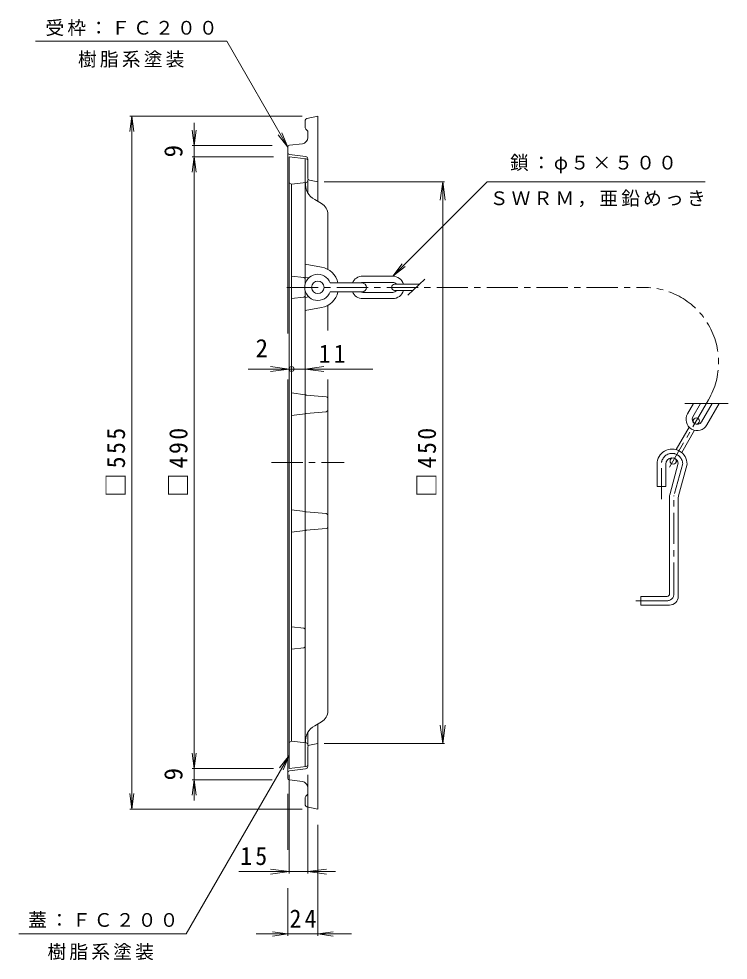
# Model space of a CAD drawing. Units: millimetres, scale not verified. Extents: x -759 to 688, y -674 to 531.
# Drawn here: x 120 to 688, y -223 to 531 of the extents above; entities that cross this region are included whole.
import ezdxf
from ezdxf.enums import TextEntityAlignment as Align

# ---------------------------------------------------------------- set-up
doc = ezdxf.new("R2010")
doc.units = ezdxf.units.MM
doc.header["$LTSCALE"] = 5
doc.header["$PDMODE"] = 32
doc.header["$PDSIZE"] = 4
doc.linetypes.add('CHAIN1', pattern=[8, 5, -1, 1, -1])
for name, color, linetype, lineweight in [('0-0', 3, 'Continuous', 18), ('0-1', 2, 'Continuous', 18), ('0-2', 6, 'Continuous', 9), ('0-4', 7, 'Continuous', 18), ('0-E', 7, 'Continuous', 18)]:
    doc.layers.add(name, color=color, linetype=linetype, lineweight=lineweight)
doc.styles.add('ＭＳ ゴシック', font='')
doc.styles.get('ＭＳ ゴシック').set_extended_font_data('MS Gothic')

msp = doc.modelspace()

# ---------------------------------------------------------------- linework, layer by layer
at = {"layer": '0-0'}
for p, q in [((336.04, 420.203), (349.723, 418.523)), ((336.04, 420.203), (336.04, -69.797)), ((349.04, 418.606), (349.04, 318.804)), ((338.04, 398.253), (349.723, 399.687)), ((351.041, 401.703), (351.041, 391.38)), ((336.04, 399.253), (338.04, 398.253)), ((338.04, 398.253), (338.04, -47.847)), ((362.04, 382.697), (356.54, 385.872)), ((367.04, 374.037), (367.04, 330.034)), ((349.04, 334.103), (361.884, 331.856)), ((338.04, 324.603), (347.723, 323.414)), ((349.04, 323.603), (351.744, 323.154)), ((349.04, 312.401), (349.04, -68.201)), ((338.04, 306.603), (347.723, 307.792)), ((349.04, 307.603), (351.744, 308.052)), ((349.04, 297.103), (361.884, 299.35)), ((367.04, 301.172), (367.04, 281.18)), ((367.04, 241.909), (367.04, -23.631)), ((338.04, 231.003), (349.04, 229.652)), ((349.844, 229.336), (365.665, 228.017)), ((338.04, 213.003), (349.04, 214.353)), ((349.844, 214.67), (365.665, 215.988)), ((338.04, 137.403), (349.04, 136.052)), ((349.844, 135.736), (365.665, 134.417)), ((338.04, 119.403), (349.04, 120.753)), ((349.844, 121.07), (365.665, 122.388)), ((338.04, 43.803), (347.723, 42.614)), ((338.04, 25.803), (347.723, 26.992)), ((362.04, -32.292), (356.54, -35.467)), ((351.041, -51.297), (351.041, -40.974)), ((336.04, -48.847), (338.04, -47.847)), ((338.04, -47.847), (349.723, -49.282)), ((336.04, -69.797), (349.723, -68.117))]:
    msp.add_line(p, q, dxfattribs=at)
at = {"layer": '0-0', "linetype": 'CHAIN1'}
msp.add_line((321.956, 175.203), (380.123, 175.203), dxfattribs=at)
at = {"layer": '0-0'}
for centre, radius, start, end in [((349.54, 417.034), 1.5, 0, 82.99966), ((364.04, 398.863), 15, 177.17435, 240.00012), ((349.54, 401.176), 1.5, 277.00034, 0), ((357.04, 374.037), 10, 0, 60.00035), ((359.04, 315.603), 16.5, 12.24637, 80.07664), ((347.54, 321.925), 1.5, 0, 82.99966), ((347.54, 309.28), 1.5, 277.00017, 0), ((359.04, 315.603), 16.5, 279.92336, 347.75363), ((349.968, 230.831), 1.5, 231.78151, 265.23581), ((365.54, 226.523), 1.5, 0, 85.23581), ((349.968, 213.175), 1.5, 94.76419, 128.21849), ((365.54, 217.483), 1.5, 274.76419, 0), ((349.968, 137.231), 1.5, 231.78151, 265.23581), ((365.54, 132.923), 1.5, 0, 85.23581), ((349.968, 119.575), 1.5, 94.76419, 128.21849), ((365.54, 123.883), 1.5, 274.76419, 0), ((347.54, 41.125), 1.5, 0, 82.99983), ((347.54, 28.481), 1.5, 277.00034, 0), ((357.04, -23.631), 10, 299.99965, 0), ((364.04, -48.458), 15, 119.99988, 182.82565), ((349.54, -50.771), 1.5, 0, 82.99966), ((349.54, -66.628), 1.5, 277.00034, 0)]:
    msp.add_arc(centre, radius, start, end, dxfattribs=at)
at = {"layer": '0-1'}
for p, q in [((350.246, 450.944), (359.04, 452.703)), ((359.04, 452.703), (359.04, 384.429)), ((349.04, 443.324), (349.04, 449.473)), ((350.601, 441.142), (349.48, 442.263)), ((351.041, 435.617), (351.041, 440.081)), ((346.661, 430.655), (336.354, 429.367)), ((335.04, 278.565), (335.04, 427.879)), ((349.289, 420.422), (336.354, 422.039)), ((351.041, 418.437), (351.041, 402.948)), ((352.264, 401.473), (359.04, 400.203)), ((335.04, 241.909), (335.04, -77.473)), ((359.04, -102.297), (359.04, -34.024)), ((351.041, -68.032), (351.041, -52.542)), ((352.264, -51.068), (359.04, -49.797)), ((349.289, -70.016), (336.354, -71.633)), ((346.661, -80.25), (336.354, -78.962)), ((351.041, -85.211), (351.041, -89.676)), ((349.04, -92.919), (349.04, -99.068)), ((350.601, -90.737), (349.48, -91.858)), ((350.246, -100.539), (359.04, -102.297))]:
    msp.add_line(p, q, dxfattribs=at)
at = {"layer": '0-1', "linetype": 'CHAIN1'}
msp.add_line((329.704, 175.203), (335.04, 175.203), dxfattribs=at)
at = {"layer": '0-1'}
for centre, radius, start, end in [((350.54, 449.473), 1.5, 101.30968, 180), ((350.54, 443.324), 1.5, 180, 225.00023), ((349.54, 440.081), 1.5, 0, 45.00023), ((346.04, 435.617), 5, 277.12512, 0), ((336.54, 427.879), 1.5, 97.12497, 180), ((336.54, 423.527), 1.5, 180.00067, 262.87503), ((349.04, 418.437), 2, 0, 82.87468), ((352.54, 402.948), 1.5, 180, 259.38058), ((352.54, -52.542), 1.5, 100.61942, 180), ((336.54, -73.122), 1.5, 97.12497, 179.99933), ((349.04, -68.032), 2, 277.12532, 0), ((336.54, -77.473), 1.5, 180, 262.87503), ((346.04, -85.211), 5, 0, 82.87488), ((349.54, -89.676), 1.5, 314.99977, 0), ((350.54, -92.919), 1.5, 134.99977, 180), ((350.54, -99.068), 1.5, 180, 258.69032)]:
    msp.add_arc(centre, radius, start, end, dxfattribs=at)
at = {"layer": '0-2'}
for p, q in [((395.041, 324.603), (419.04, 324.603)), ((395.041, 319.603), (419.04, 319.603)), ((420.541, 318.103), (440.54, 318.103)), ((395.041, 311.602), (419.04, 311.602)), ((420.541, 313.103), (435.184, 313.103)), ((395.041, 306.603), (419.04, 306.603)), ((687.683, 222.516), (652.96, 222.516)), ((659.799, 222.516), (655.103, 214.383)), ((665.572, 222.516), (659.433, 211.883)), ((674.81, 222.516), (666.361, 207.883)), ((680.583, 222.516), (670.691, 205.383)), ((646.028, 185.666), (656.409, 203.645)), ((659.171, 208.429), (659.982, 209.834)), ((663.501, 205.929), (664.312, 207.334)), ((650.451, 183.326), (660.739, 201.145)), ((630.752, 156.122), (630.752, 174.121)), ((637.752, 156.122), (637.752, 174.121)), ((647.699, 174.846), (640.922, 149.555)), ((641.482, 177.791), (642.234, 179.095)), ((645.812, 175.291), (646.817, 177.032)), ((654.752, 174.121), (647.923, 148.633)), ((637.752, 156.122), (630.752, 156.122)), ((640.752, 70.121), (640.752, 148.26)), ((647.752, 68.121), (647.752, 147.339)), ((617.752, 61.122), (617.752, 68.121)), ((638.752, 68.121), (617.752, 68.121)), ((640.752, 61.122), (617.752, 61.122))]:
    msp.add_line(p, q, dxfattribs=at)
at = {"layer": '0-2', "color": 4, "lineweight": 18}
for p, q in [((368.94, 319.103), (394.541, 319.103)), ((368.94, 312.103), (394.541, 312.103))]:
    msp.add_line(p, q, dxfattribs=at)
at = {"layer": '0-2', "linetype": 'CHAIN1'}
for p, q in [((444.846, 322.122), (431.123, 309.312)), ((334.292, 315.603), (620.011, 315.603)), ((671.973, 225.603), (640.765, 171.55)), ((634.252, 145.891), (634.252, 174.121)), ((651.242, 174.543), (644.303, 148.649)), ((644.252, 70.121), (644.252, 148.26)), ((638.752, 64.621), (609.78, 64.621))]:
    msp.add_line(p, q, dxfattribs=at)
at = {"layer": '0-2', "color": 4, "lineweight": 18}
msp.add_circle((359.04, 315.603), 5, dxfattribs=at)
at = {"layer": '0-2'}
for centre in [(662.147, 208.584), (643.647, 176.541)]:
    msp.add_circle(centre, 2.5, dxfattribs=at)
at = {"layer": '0-2', "color": 4, "lineweight": 18}
for centre, radius, start, end in [((359.04, 315.603), 10.5, 19.47118, 340.52882), ((394.541, 315.603), 3.5, 270, 90)]:
    msp.add_arc(centre, radius, start, end, dxfattribs=at)
at = {"layer": '0-2'}
for centre, radius, start, end in [((395.041, 315.603), 9, 90, 157.1138), ((419.04, 315.603), 9, 16.12759, 90), ((395.041, 315.603), 4, 89.99962, 118.95245), ((420.541, 315.603), 2.5, 90, 270), ((419.04, 315.603), 4, 38.68221, 90), ((395.041, 315.603), 9, 202.88445, 270), ((395.041, 315.603), 4, 241.04118, 270.00038), ((419.04, 315.603), 9, 269.99983, 343.87241), ((419.04, 315.603), 4, 270, 321.31779), ((662.897, 209.883), 9, 150, 330), ((662.897, 209.883), 4, 150, 330), ((642.752, 174.121), 12, 359.99998, 180), ((642.752, 174.121), 5, 8.33247, 180), ((645.752, 148.26), 5, 165, 180), ((652.752, 147.339), 5, 165, 180), ((638.752, 70.121), 2, 270, 0), ((640.752, 68.121), 7, 270, 0)]:
    msp.add_arc(centre, radius, start, end, dxfattribs=at)
at = {"layer": '0-2', "linetype": 'CHAIN1'}
for centre, radius, start, end in [((620.011, 255.603), 60, 329.99995, 90), ((642.752, 174.121), 8.5, 2.84383, 180), ((645.752, 148.26), 1.5, 165, 180), ((638.752, 70.121), 5.5, 270, 0)]:
    msp.add_arc(centre, radius, start, end, dxfattribs=at)
at = {"layer": '0-4'}
for p, q in [((210.04, 452.703), (208.409, 440.31)), ((346.54, 452.703), (208.54, 452.703)), ((210.04, -102.297), (210.04, 452.703)), ((210.04, 452.703), (211.672, 440.31)), ((260.04, -95.448), (260.04, 447.471)), ((260.04, 429.203), (258.409, 441.596)), ((260.04, 429.203), (261.672, 441.596)), ((322.54, 429.203), (258.54, 429.203)), ((260.04, 420.203), (258.409, 407.81)), ((323.54, 420.203), (258.54, 420.203)), ((260.04, 420.203), (261.672, 407.81)), ((364.041, 400.203), (460.54, 400.203)), ((459.04, 400.203), (457.082, 385.331)), ((459.04, -49.797), (459.04, 400.203)), ((459.04, 400.203), (460.998, 385.331)), ((402.997, 250.203), (303.35, 250.203)), ((336.04, 250.203), (321.169, 252.161)), ((336.04, 250.203), (321.169, 248.245)), ((349.04, 250.203), (363.912, 252.161)), ((349.04, 250.203), (363.912, 248.245)), ((459.04, -49.797), (457.082, -34.925)), ((459.04, -49.797), (460.998, -34.925)), ((364.041, -49.797), (460.54, -49.797)), ((260.04, -69.797), (258.409, -57.404)), ((260.04, -69.797), (261.672, -57.404)), ((323.54, -69.797), (258.54, -69.797)), ((336.04, -74.797), (336.04, -153.797)), ((351.041, -74.797), (351.041, -153.797)), ((260.04, -78.797), (258.409, -91.191)), ((322.54, -78.797), (258.54, -78.797)), ((260.04, -78.797), (261.672, -91.191)), ((210.04, -102.297), (208.409, -89.904)), ((210.04, -102.297), (211.672, -89.904)), ((335.04, -89.973), (335.04, -134.826)), ((346.54, -102.297), (208.54, -102.297)), ((359.04, -114.797), (359.04, -203.797)), ((336.04, -152.297), (321.169, -150.339)), ((351.041, -152.297), (365.912, -150.339)), ((373.174, -152.297), (295.769, -152.297)), ((336.04, -152.297), (321.169, -154.255)), ((351.041, -152.297), (365.912, -154.255)), ((335.04, -165.69), (335.04, -203.797)), ((386.077, -202.297), (309.569, -202.297)), ((335.04, -202.297), (322.647, -200.666)), ((335.04, -202.297), (322.647, -203.929)), ((359.04, -202.297), (371.433, -200.666)), ((359.04, -202.297), (371.433, -203.929))]:
    msp.add_line(p, q, dxfattribs=at)
msp.add_point((338.04, 250.203), dxfattribs=at)
at = {"layer": '0-E'}
for p, q in [((133.068, 512.703), (286.067, 512.703)), ((335.04, 427.879), (286.067, 512.703)), ((335.04, 427.879), (327.431, 437.796)), ((335.04, 427.879), (330.257, 439.427)), ((419.04, 324.603), (426.65, 334.52)), ((419.04, 324.603), (428.957, 332.212)), ((336.04, -59.322), (328.431, -69.239)), ((336.04, -59.322), (331.257, -70.871))]:
    msp.add_line(p, q, dxfattribs=at)
for points in [[(419.04, 324.603), (494.64, 400.203), (669.196, 400.203)], [(336.04, -59.322), (253.494, -202.297), (119.61, -202.297)]]:
    msp.add_lwpolyline(points, dxfattribs=at)

# ---------------------------------------------------------------- texts
at = {"layer": '0-4', "color": 2, "style": 'ＭＳ ゴシック'}
for p in [(255.04, 419.703), (255.04, -79.297)]:
    msp.add_text('9', height=14.66, rotation=90, dxfattribs=at).set_placement(p, align=Align.BOTTOM_LEFT)
msp.add_text('2', height=14.66, dxfattribs=at).set_placement((309.205, 255.203), align=Align.BOTTOM_LEFT)
at = {"layer": '0-4', "color": 2, "char_height": 14.66, "attachment_point": 7, "style": 'ＭＳ ゴシック'}
for s, insert in [('\\T1.27;\\W0.95;11', (359.787, 255.203)), ('\\T1.27;\\W0.95;15', (296.963, -147.297)), ('\\T1.27;\\W0.95;24', (336.415, -197.297))]:
    msp.add_mtext(s, dxfattribs=dict(at, insert=insert))
at = {"layer": '0-4', "color": 2, "char_height": 14.66, "attachment_point": 7, "rotation": 90, "style": 'ＭＳ ゴシック'}
for s, insert in [('\\T1.21;\\W0.95;□555', (205.04, 147.703)), ('\\T1.21;\\W0.95;□490', (255.04, 147.703)), ('\\T1.21;\\W0.95;□450', (454.04, 147.703))]:
    msp.add_mtext(s, dxfattribs=dict(at, insert=insert))
at = {"layer": '0-E', "char_height": 11, "attachment_point": 7, "style": 'ＭＳ ゴシック'}
for s, insert in [('\\T1.17;受枠：ＦＣ２００', (140.941, 516.823)), ('\\T1.17;樹脂系塗装', (166.987, 491.591)), ('\\T1.17;鎖：φ５×５００', (512.97, 406.992)), ('\\T1.17;ＳＷＲＭ，亜鉛めっき', (496.696, 379.868)), ('\\T1.17;蓋：ＦＣ２００', (127.059, -197.226)), ('\\T1.17;樹脂系塗装', (142.555, -223.27))]:
    msp.add_mtext(s, dxfattribs=dict(at, insert=insert))

doc.saveas('drawing.dxf')
